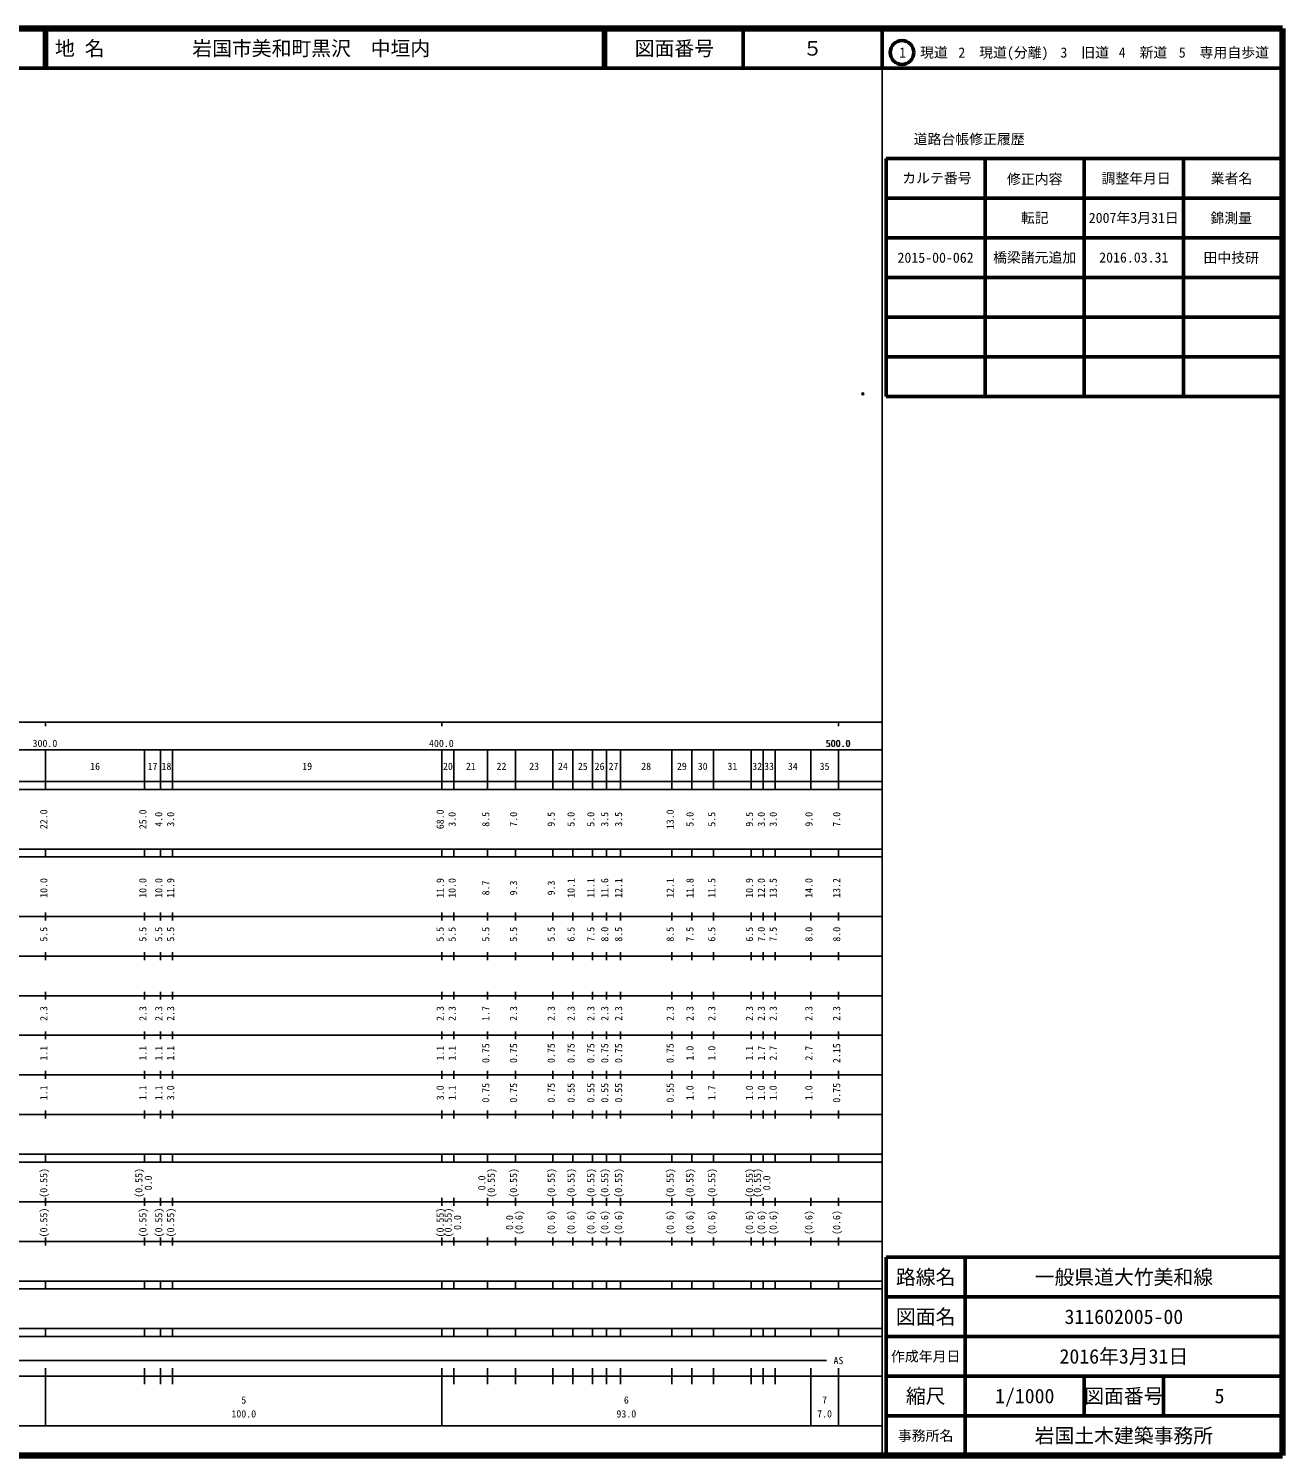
# Model space of a CAD drawing. Units: millimetres on the paper. Extents: x 40 to 680, y 20 to 380.
# Drawn here: x 363.7 to 680, y 20 to 380 of the extents above; entities that cross this region are included whole.
import ezdxf
from ezdxf.enums import TextEntityAlignment as Align

# ---------------------------------------------------------------- set-up
doc = ezdxf.new("R2010")
doc.units = ezdxf.units.MM
doc.header["$PDMODE"] = 32
doc.header["$PDSIZE"] = 0.5
doc.layers.add('M-OTRS', color=6, linetype='Continuous')
doc.layers.add('M-TTL-TXT', color=7, linetype='Continuous')
for name, color, linetype, lineweight in [('M-TTL', 2, 'Continuous', 140), ('M-TTL-BAND', 7, 'Continuous', 25), ('M-TTL-FRAM', 2, 'Continuous', 50), ('M-TTL-LINE', 7, 'Continuous', 50)]:
    doc.layers.add(name, color=color, linetype=linetype, lineweight=lineweight)
doc.styles.add('ＭＳ ゴシック', font='')
doc.styles.get('ＭＳ ゴシック').set_extended_font_data('MS Gothic')

msp = doc.modelspace()

# ---------------------------------------------------------------- linework, layer by layer
at = {"layer": 'M-OTRS'}
msp.add_point((574.137, 287.825), dxfattribs=at)
at = {"layer": 'M-TTL'}
for p, q in [((680, 380), (40, 380)), ((680, 20), (680, 380)), ((40, 20), (680, 20))]:
    msp.add_line(p, q, dxfattribs=at)
at = {"layer": 'M-TTL-BAND'}
for p, q in [((579, 20), (579, 370)), ((40, 205), (579, 205)), ((368, 205), (368, 204)), ((468, 205), (468, 204)), ((568, 205), (568, 204)), ((68, 198), (579, 198)), ((368, 188), (368, 198)), ((393, 188), (393, 198)), ((397, 188), (397, 198)), ((400, 188), (400, 198)), ((468, 188), (468, 198)), ((471, 188), (471, 198)), ((479.5, 188), (479.5, 198)), ((486.5, 188), (486.5, 198)), ((496, 188), (496, 198)), ((501, 188), (501, 198)), ((506, 188), (506, 198)), ((509.5, 188), (509.5, 198)), ((513, 188), (513, 198)), ((526, 188), (526, 198)), ((531, 188), (531, 198)), ((536.5, 188), (536.5, 198)), ((546, 188), (546, 198)), ((549, 188), (549, 198)), ((552, 188), (552, 198)), ((561, 188), (561, 198)), ((568, 188), (568, 198)), ((40, 190), (579, 190)), ((40, 188), (579, 188)), ((40, 173), (579, 173)), ((368, 171), (368, 173)), ((393, 171), (393, 173)), ((397, 171), (397, 173)), ((400, 171), (400, 173)), ((468, 171), (468, 173)), ((471, 171), (471, 173)), ((479.5, 171), (479.5, 173)), ((486.5, 171), (486.5, 173)), ((496, 171), (496, 173)), ((501, 171), (501, 173)), ((506, 171), (506, 173)), ((509.5, 171), (509.5, 173)), ((513, 171), (513, 173)), ((526, 171), (526, 173)), ((531, 171), (531, 173)), ((536.5, 171), (536.5, 173)), ((546, 171), (546, 173)), ((549, 171), (549, 173)), ((552, 171), (552, 173)), ((561, 171), (561, 173)), ((568, 171), (568, 173)), ((40, 171), (579, 171)), ((40, 156), (579, 156)), ((368, 155), (368, 157)), ((393, 155), (393, 157)), ((397, 155), (397, 157)), ((400, 155), (400, 157)), ((468, 155), (468, 157)), ((471, 155), (471, 157)), ((479.5, 155), (479.5, 157)), ((486.5, 155), (486.5, 157)), ((496, 155), (496, 157)), ((501, 155), (501, 157)), ((506, 155), (506, 157)), ((509.5, 155), (509.5, 157)), ((513, 155), (513, 157)), ((526, 155), (526, 157)), ((531, 155), (531, 157)), ((536.5, 155), (536.5, 157)), ((546, 155), (546, 157)), ((549, 155), (549, 157)), ((552, 155), (552, 157)), ((561, 155), (561, 157)), ((568, 155), (568, 157)), ((46, 146), (579, 146)), ((368, 145), (368, 147)), ((393, 145), (393, 147)), ((397, 145), (397, 147)), ((400, 145), (400, 147)), ((468, 145), (468, 147)), ((471, 145), (471, 147)), ((479.5, 145), (479.5, 147)), ((486.5, 145), (486.5, 147)), ((496, 145), (496, 147)), ((501, 145), (501, 147)), ((506, 145), (506, 147)), ((509.5, 145), (509.5, 147)), ((513, 145), (513, 147)), ((526, 145), (526, 147)), ((531, 145), (531, 147)), ((536.5, 145), (536.5, 147)), ((546, 145), (546, 147)), ((549, 145), (549, 147)), ((552, 145), (552, 147)), ((561, 145), (561, 147)), ((568, 145), (568, 147)), ((368, 135), (368, 137)), ((393, 135), (393, 137)), ((397, 135), (397, 137)), ((400, 135), (400, 137)), ((468, 135), (468, 137)), ((471, 135), (471, 137)), ((479.5, 135), (479.5, 137)), ((486.5, 135), (486.5, 137)), ((496, 135), (496, 137)), ((501, 135), (501, 137)), ((506, 135), (506, 137)), ((509.5, 135), (509.5, 137)), ((513, 135), (513, 137)), ((526, 135), (526, 137)), ((531, 135), (531, 137)), ((536.5, 135), (536.5, 137)), ((546, 135), (546, 137)), ((549, 135), (549, 137)), ((552, 135), (552, 137)), ((561, 135), (561, 137)), ((568, 135), (568, 137)), ((52, 136), (579, 136)), ((46, 126), (579, 126)), ((368, 125), (368, 127)), ((393, 125), (393, 127)), ((397, 125), (397, 127)), ((400, 125), (400, 127)), ((468, 125), (468, 127)), ((471, 125), (471, 127)), ((479.5, 125), (479.5, 127)), ((486.5, 125), (486.5, 127)), ((496, 125), (496, 127)), ((501, 125), (501, 127)), ((506, 125), (506, 127)), ((509.5, 125), (509.5, 127)), ((513, 125), (513, 127)), ((526, 125), (526, 127)), ((531, 125), (531, 127)), ((536.5, 125), (536.5, 127)), ((546, 125), (546, 127)), ((549, 125), (549, 127)), ((552, 125), (552, 127)), ((561, 125), (561, 127)), ((568, 125), (568, 127)), ((52, 116), (579, 116)), ((368, 115), (368, 117)), ((393, 115), (393, 117)), ((397, 115), (397, 117)), ((400, 115), (400, 117)), ((468, 115), (468, 117)), ((471, 115), (471, 117)), ((479.5, 115), (479.5, 117)), ((486.5, 115), (486.5, 117)), ((496, 115), (496, 117)), ((501, 115), (501, 117)), ((506, 115), (506, 117)), ((509.5, 115), (509.5, 117)), ((513, 115), (513, 117)), ((526, 115), (526, 117)), ((531, 115), (531, 117)), ((536.5, 115), (536.5, 117)), ((546, 115), (546, 117)), ((549, 115), (549, 117)), ((552, 115), (552, 117)), ((561, 115), (561, 117)), ((568, 115), (568, 117)), ((46, 106), (579, 106)), ((368, 105), (368, 107)), ((393, 105), (393, 107)), ((397, 105), (397, 107)), ((400, 105), (400, 107)), ((468, 105), (468, 107)), ((471, 105), (471, 107)), ((479.5, 105), (479.5, 107)), ((486.5, 105), (486.5, 107)), ((496, 105), (496, 107)), ((501, 105), (501, 107)), ((506, 105), (506, 107)), ((509.5, 105), (509.5, 107)), ((513, 105), (513, 107)), ((526, 105), (526, 107)), ((531, 105), (531, 107)), ((536.5, 105), (536.5, 107)), ((546, 105), (546, 107)), ((549, 105), (549, 107)), ((552, 105), (552, 107)), ((561, 105), (561, 107)), ((568, 105), (568, 107)), ((40, 96), (579, 96)), ((40, 94), (579, 94)), ((368, 94), (368, 96)), ((393, 94), (393, 96)), ((397, 94), (397, 96)), ((400, 94), (400, 96)), ((468, 94), (468, 96)), ((471, 94), (471, 96)), ((479.5, 94), (479.5, 96)), ((486.5, 94), (486.5, 96)), ((496, 94), (496, 96)), ((501, 94), (501, 96)), ((506, 94), (506, 96)), ((509.5, 94), (509.5, 96)), ((513, 94), (513, 96)), ((526, 94), (526, 96)), ((531, 94), (531, 96)), ((536.5, 94), (536.5, 96)), ((546, 94), (546, 96)), ((549, 94), (549, 96)), ((552, 94), (552, 96)), ((561, 94), (561, 96)), ((568, 94), (568, 96)), ((49, 84), (579, 84)), ((368, 83), (368, 85)), ((393, 83), (393, 85)), ((397, 83), (397, 85)), ((400, 83), (400, 85)), ((468, 83), (468, 85)), ((471, 83), (471, 85)), ((479.5, 83), (479.5, 85)), ((486.5, 83), (486.5, 85)), ((496, 83), (496, 85)), ((501, 83), (501, 85)), ((506, 83), (506, 85)), ((509.5, 83), (509.5, 85)), ((513, 83), (513, 85)), ((526, 83), (526, 85)), ((531, 83), (531, 85)), ((536.5, 83), (536.5, 85)), ((546, 83), (546, 85)), ((549, 83), (549, 85)), ((552, 83), (552, 85)), ((561, 83), (561, 85)), ((568, 83), (568, 85)), ((40, 74), (579, 74)), ((368, 73), (368, 75)), ((393, 73), (393, 75)), ((397, 73), (397, 75)), ((400, 73), (400, 75)), ((468, 73), (468, 75)), ((471, 73), (471, 75)), ((479.5, 73), (479.5, 75)), ((486.5, 73), (486.5, 75)), ((496, 73), (496, 75)), ((501, 73), (501, 75)), ((506, 73), (506, 75)), ((509.5, 73), (509.5, 75)), ((513, 73), (513, 75)), ((526, 73), (526, 75)), ((531, 73), (531, 75)), ((536.5, 73), (536.5, 75)), ((546, 73), (546, 75)), ((549, 73), (549, 75)), ((552, 73), (552, 75)), ((561, 73), (561, 75)), ((568, 73), (568, 75)), ((40, 64), (579, 64)), ((40, 62), (579, 62)), ((368, 62), (368, 64)), ((393, 62), (393, 64)), ((397, 62), (397, 64)), ((400, 62), (400, 64)), ((468, 62), (468, 64)), ((471, 62), (471, 64)), ((479.5, 62), (479.5, 64)), ((486.5, 62), (486.5, 64)), ((496, 62), (496, 64)), ((501, 62), (501, 64)), ((506, 62), (506, 64)), ((509.5, 62), (509.5, 64)), ((513, 62), (513, 64)), ((526, 62), (526, 64)), ((531, 62), (531, 64)), ((536.5, 62), (536.5, 64)), ((546, 62), (546, 64)), ((549, 62), (549, 64)), ((552, 62), (552, 64)), ((561, 62), (561, 64)), ((568, 62), (568, 64)), ((40, 52), (579, 52)), ((368, 50), (368, 52)), ((393, 50), (393, 52)), ((397, 50), (397, 52)), ((400, 50), (400, 52)), ((468, 50), (468, 52)), ((471, 50), (471, 52)), ((479.5, 50), (479.5, 52)), ((486.5, 50), (486.5, 52)), ((496, 50), (496, 52)), ((501, 50), (501, 52)), ((506, 50), (506, 52)), ((509.5, 50), (509.5, 52)), ((513, 50), (513, 52)), ((526, 50), (526, 52)), ((531, 50), (531, 52)), ((536.5, 50), (536.5, 52)), ((546, 50), (546, 52)), ((549, 50), (549, 52)), ((552, 50), (552, 52)), ((561, 50), (561, 52)), ((568, 50), (568, 52)), ((40, 50), (579, 50)), ((71, 44), (565, 44)), ((40, 40), (579, 40)), ((368, 27.5), (368, 42)), ((393, 38), (393, 42)), ((397, 38), (397, 42)), ((400, 38), (400, 42)), ((468, 27.5), (468, 42)), ((471, 38), (471, 42)), ((479.5, 38), (479.5, 42)), ((486.5, 38), (486.5, 42)), ((496, 38), (496, 42)), ((501, 38), (501, 42)), ((506, 38), (506, 42)), ((509.5, 38), (509.5, 42)), ((513, 38), (513, 42)), ((526, 38), (526, 42)), ((531, 38), (531, 42)), ((536.5, 38), (536.5, 42)), ((546, 38), (546, 42)), ((549, 38), (549, 42)), ((552, 38), (552, 42)), ((561, 27.5), (561, 42)), ((568, 27.5), (568, 42)), ((68, 27.5), (579, 27.5))]:
    msp.add_line(p, q, dxfattribs=at)
at = {"layer": 'M-TTL-FRAM'}
for p, q in [((580, 347.197), (580, 287.197)), ((580, 347.197), (680, 347.197)), ((580, 287.197), (680, 287.197)), ((680, 70), (580, 70)), ((580, 70), (580, 20))]:
    msp.add_line(p, q, dxfattribs=at)
at = {"layer": 'M-TTL-LINE'}
for p, q in [((367.75, 380), (367.75, 370)), ((368.25, 380), (368.25, 370)), ((508.747, 380), (508.747, 370)), ((509.247, 380), (509.247, 370)), ((543.997, 380), (543.997, 370)), ((579, 380), (579, 370)), ((40, 370), (680, 370)), ((605, 347.197), (605, 287.197)), ((630, 347.197), (630, 287.197)), ((655, 347.197), (655, 287.197)), ((580, 337.197), (680, 337.197)), ((580, 327.197), (680, 327.197)), ((580, 317.197), (680, 317.197)), ((580, 307.197), (680, 307.197)), ((580, 297.197), (680, 297.197)), ((600, 70), (600, 20)), ((680, 60), (580, 60)), ((680, 50), (580, 50)), ((680, 40), (580, 40)), ((630, 40), (630, 30)), ((650, 40), (650, 30)), ((680, 30), (580, 30))]:
    msp.add_line(p, q, dxfattribs=at)
msp.add_circle((584.031, 373.958), 3, dxfattribs=at)

# ---------------------------------------------------------------- texts
at = {"layer": 'M-TTL-BAND', "style": 'ＭＳ ゴシック'}
for s, p in [('300.0', (367.844, 198.195)), ('400.0', (467.844, 198.195)), ('500.0', (567.844, 198.195)), ('500.0', (568, 198.195)), ('16', (380.5, 192.405)), ('17', (395, 192.405)), ('18', (398.5, 192.405)), ('19', (434, 192.405)), ('20', (469.5, 192.405)), ('21', (475.25, 192.405)), ('22', (483, 192.405)), ('23', (491.25, 192.405)), ('24', (498.5, 192.405)), ('25', (503.5, 192.405)), ('26', (507.75, 192.405)), ('27', (511.25, 192.405)), ('28', (519.5, 192.405)), ('29', (528.5, 192.405)), ('30', (533.75, 192.405)), ('31', (541.25, 192.405)), ('32', (547.5, 192.405)), ('33', (550.5, 192.405)), ('34', (556.5, 192.405)), ('35', (564.5, 192.405)), ('AS', (568, 42.5)), ('5', (418, 32.523)), ('6', (514.5, 32.523)), ('7', (564.5, 32.523)), ('100.0', (418, 29.033)), ('93.0', (514.5, 29.033)), ('7.0', (564.5, 29.033))]:
    msp.add_text(s, height=1.833, dxfattribs=at).set_placement(p, align=Align.BOTTOM_CENTER)
for s, p in [('22.0', (369, 180.5)), ('25.0', (394, 180.5)), ('4.0', (398, 180.5)), ('3.0', (401, 180.5)), ('68.0', (469, 180.5)), ('3.0', (472, 180.5)), ('8.5', (480.5, 180.5)), ('7.0', (487.5, 180.5)), ('9.5', (497, 180.5)), ('5.0', (502, 180.5)), ('5.0', (507, 180.5)), ('3.5', (510.5, 180.5)), ('3.5', (514, 180.5)), ('13.0', (527, 180.5)), ('5.0', (532, 180.5)), ('5.5', (537.5, 180.5)), ('9.5', (547, 180.5)), ('3.0', (550, 180.5)), ('3.0', (553, 180.5)), ('9.0', (562, 180.5)), ('7.0', (569, 180.5)), ('10.0', (369, 163.174)), ('10.0', (394, 163.174)), ('10.0', (398, 163.174)), ('11.9', (401, 163.174)), ('11.9', (469, 163.174)), ('10.0', (472, 163.174)), ('8.7', (480.5, 163.174)), ('9.3', (487.5, 163.174)), ('9.3', (497, 163.174)), ('10.1', (502, 163.174)), ('11.1', (507, 163.174)), ('11.6', (510.5, 163.174)), ('12.1', (514, 163.174)), ('12.1', (527, 163.174)), ('11.8', (532, 163.174)), ('11.5', (537.5, 163.174)), ('10.9', (547, 163.174)), ('12.0', (550, 163.174)), ('13.5', (553, 163.174)), ('14.0', (562, 163.174)), ('13.2', (569, 163.174)), ('5.5', (369, 151.5)), ('5.5', (394, 151.5)), ('5.5', (398, 151.5)), ('5.5', (401, 151.5)), ('5.5', (469, 151.5)), ('5.5', (472, 151.5)), ('5.5', (480.5, 151.5)), ('5.5', (487.5, 151.5)), ('5.5', (497, 151.5)), ('6.5', (502, 151.5)), ('7.5', (507, 151.5)), ('8.0', (510.5, 151.5)), ('8.5', (514, 151.5)), ('8.5', (527, 151.5)), ('7.5', (532, 151.5)), ('6.5', (537.5, 151.5)), ('6.5', (547, 151.5)), ('7.0', (550, 151.5)), ('7.5', (553, 151.5)), ('8.0', (562, 151.5)), ('8.0', (569, 151.5)), ('2.3', (369, 131.5)), ('2.3', (394, 131.5)), ('2.3', (398, 131.5)), ('2.3', (401, 131.5)), ('2.3', (469, 131.5)), ('2.3', (472, 131.5)), ('1.7', (480.5, 131.5)), ('2.3', (487.5, 131.5)), ('2.3', (497, 131.5)), ('2.3', (502, 131.5)), ('2.3', (507, 131.5)), ('2.3', (510.5, 131.5)), ('2.3', (514, 131.5)), ('2.3', (527, 131.5)), ('2.3', (532, 131.5)), ('2.3', (537.5, 131.5)), ('2.3', (547, 131.5)), ('2.3', (550, 131.5)), ('2.3', (553, 131.5)), ('2.3', (562, 131.5)), ('2.3', (569, 131.5)), ('1.1', (369, 121.5)), ('1.1', (394, 121.5)), ('1.1', (398, 121.5)), ('1.1', (401, 121.5)), ('1.1', (469, 121.5)), ('1.1', (472, 121.5)), ('0.75', (480.5, 121.5)), ('0.75', (487.5, 121.5)), ('0.75', (497, 121.5)), ('0.75', (502, 121.5)), ('0.75', (507, 121.5)), ('0.75', (510.5, 121.5)), ('0.75', (514, 121.5)), ('0.75', (527, 121.5)), ('1.0', (532, 121.5)), ('1.0', (537.5, 121.5)), ('1.1', (547, 121.5)), ('1.7', (550, 121.5)), ('2.7', (553, 121.5)), ('2.7', (562, 121.5)), ('2.15', (569, 121.5)), ('1.1', (369, 111.5)), ('1.1', (394, 111.5)), ('1.1', (398, 111.5)), ('3.0', (401, 111.5)), ('3.0', (469, 111.5)), ('1.1', (472, 111.5)), ('0.75', (480.5, 111.5)), ('0.75', (487.5, 111.5)), ('0.75', (497, 111.5)), ('0.55', (502, 111.5)), ('0.55', (507, 111.5)), ('0.55', (510.5, 111.5)), ('0.55', (514, 111.5)), ('0.55', (527, 111.5)), ('1.0', (532, 111.5)), ('1.7', (537.5, 111.5)), ('1.0', (547, 111.5)), ('1.0', (550, 111.5)), ('1.0', (553, 111.5)), ('1.0', (562, 111.5)), ('0.75', (569, 111.5)), ('(0.55)', (369, 88.764)), ('(0.55)', (393, 88.764)), ('0.0', (395.37, 88.764)), ('0.0', (479.5, 88.764)), ('(0.55)', (481.87, 88.764)), ('(0.55)', (487.5, 88.764)), ('(0.55)', (497, 88.764)), ('(0.55)', (502, 88.764)), ('(0.55)', (507, 88.764)), ('(0.55)', (510.5, 88.764)), ('(0.55)', (514, 88.764)), ('(0.55)', (527, 88.764)), ('(0.55)', (532, 88.764)), ('(0.55)', (537.5, 88.764)), ('(0.55)', (547, 88.764)), ('(0.55)', (549, 88.764)), ('0.0', (551.37, 88.764)), ('(0.55)', (369, 78.764)), ('(0.55)', (394, 78.764)), ('(0.55)', (398, 78.764)), ('(0.55)', (401, 78.764)), ('(0.55)', (469, 78.764)), ('(0.55)', (471, 78.764)), ('0.0', (473.37, 78.764)), ('0.0', (486.5, 78.764)), ('(0.6)', (488.87, 78.764)), ('(0.6)', (497, 78.764)), ('(0.6)', (502, 78.764)), ('(0.6)', (507, 78.764)), ('(0.6)', (510.5, 78.764)), ('(0.6)', (514, 78.764)), ('(0.6)', (527, 78.764)), ('(0.6)', (532, 78.764)), ('(0.6)', (537.5, 78.764)), ('(0.6)', (547, 78.764)), ('(0.6)', (550, 78.764)), ('(0.6)', (553, 78.764)), ('(0.6)', (562, 78.764)), ('(0.6)', (569, 78.764))]:
    msp.add_text(s, height=1.833, rotation=90, dxfattribs=at).set_placement(p, align=Align.BOTTOM_CENTER)
at = {"layer": 'M-TTL-TXT', "style": 'ＭＳ ゴシック'}
for s, p in [('地 名', (370.38, 375)), ('岩国市美和町黒沢\u3000中垣内', (405.024, 375))]:
    msp.add_text(s, height=3.666, dxfattribs=at).set_placement(p, align=Align.MIDDLE_LEFT)
for s, height, p in [('図面番号', 3.666, (526.622, 375)), ('５', 3.666, (561.497, 375)), ('1\u3000現道', 2.566, (589.448, 373.958)), ('2\u3000現道(分離)', 2.566, (609.619, 373.958)), ('3\u3000旧道', 2.566, (630.121, 373.958)), ('4\u3000新道', 2.566, (644.824, 373.958)), ('5\u3000専用自歩道', 2.566, (665.228, 373.958)), ('道路台帳修正履歴', 2.566, (600.968, 352.113)), ('カルテ番号', 2.566, (592.839, 342.277)), ('修正内容', 2.566, (617.509, 342.023)), ('調整年月日', 2.566, (643.089, 342.197)), ('業者名', 2.566, (667.134, 342.197)), ('転記', 2.566, (617.5, 332.245)), ('2007年3月31日', 2.566, (642.5, 332.245)), ('錦測量', 2.566, (667.077, 332.189)), ('2015-00-062', 2.566, (592.5, 322.189)), ('橋梁諸元追加', 2.566, (617.5, 322.245)), ('2016.03.31', 2.566, (642.5, 322.245)), ('田中技研', 2.566, (667.077, 322.189)), ('路線名', 3.666, (590, 65)), ('路線名', 3.666, (590, 65)), ('一般県道大竹美和線', 3.666, (640, 65)), ('図面名', 3.666, (590, 55)), ('図面名', 3.666, (590, 55)), ('311602005-00', 3.666, (640, 55)), ('2016年3月31日', 3.666, (640, 45)), ('作成年月日', 2.566, (590, 45)), ('作成年月日', 2.566, (590, 45)), ('縮尺', 3.666, (590, 35)), ('縮尺', 3.666, (590, 35)), ('1/1000', 3.666, (615, 35)), ('図面番号', 3.666, (640, 35)), ('図面番号', 3.666, (640, 35)), ('5', 3.666, (664.125, 35)), ('事務所名', 2.566, (590, 25)), ('事務所名', 2.566, (590, 25)), ('岩国土木建築事務所', 3.666, (640, 25))]:
    msp.add_text(s, height=height, dxfattribs=at).set_placement(p, align=Align.MIDDLE_CENTER)

doc.saveas('drawing.dxf')
